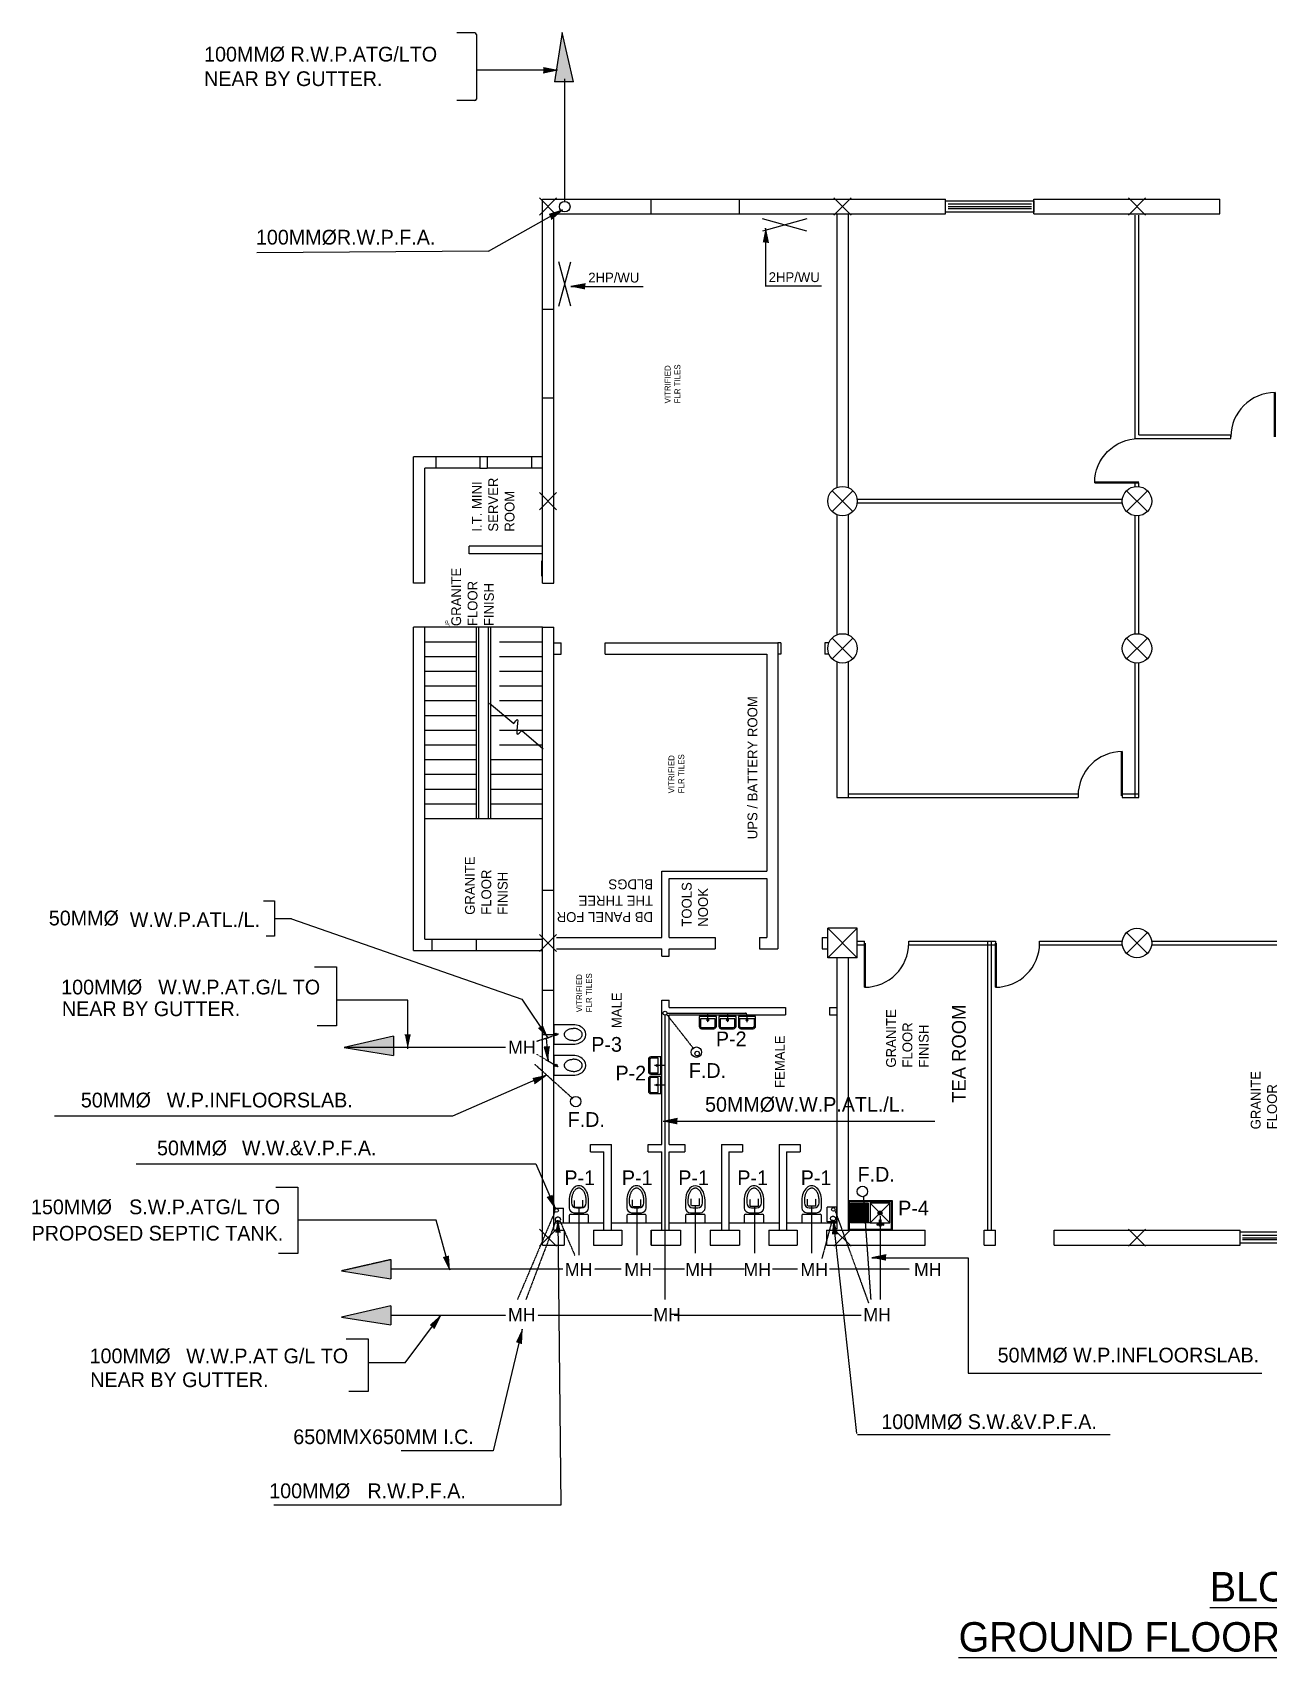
# Model space of a CAD drawing. Extents: x -2017610 to 288295, y -481381 to 250994.
# Drawn here: x 17758 to 42942, y -89833 to -56737 of the extents above; entities that cross this region are included whole.
import ezdxf

# ---------------------------------------------------------------- set-up
doc = ezdxf.new("R2010")
doc.units = 0
doc.header["$LTSCALE"] = 7
doc.header["$MEASUREMENT"] = 0
for name, pattern in [('DASHED', [0.75, 0.5, -0.25]), ('DASHED2', [0.375, 0.25, -0.125]), ('HIDDEN', [0.375, 0.25, -0.125])]:
    doc.linetypes.add(name, pattern=pattern)
doc.layers.get('0').update_dxf_attribs({"linetype": 'CONTINUOUS'})
for name, color, linetype in [('AIRCONS', 6, 'CONTINUOUS'), ('DIM', 1, 'CONTINUOUS'), ('DOORS', 8, 'CONTINUOUS'), ('DRAINAGE', 6, 'CONTINUOUS'), ('FIXTURES', 7, 'CONTINUOUS'), ('GRIDLINES', 8, 'DASHED2'), ('HANDRAILS', 8, 'CONTINUOUS'), ('LAYER1', 8, 'CONTINUOUS'), ('LAYER2', 8, 'CONTINUOUS'), ('LAYER3', 7, 'DASHED'), ('LAYER5', 8, 'CONTINUOUS'), ('SUPERVISOR_S_SEAT', 8, 'CONTINUOUS'), ('TEXT', 8, 'CONTINUOUS'), ('TEXT3', 8, 'CONTINUOUS'), ('WALLS', 8, 'CONTINUOUS'), ('WIN_DOORS', 8, 'CONTINUOUS'), ('WINDOWS_DOORS', 8, 'CONTINUOUS')]:
    doc.layers.add(name, color=color, linetype=linetype)
doc.styles.add('LUCY', font='lsansi.ttf')
doc.styles.add('STYLUS', font='stylu.ttf')

# ---------------------------------------------------------------- blocks, each defined once
blk = doc.blocks.new('600_SQ_COLUMN')
at = {"layer": 'LAYER1'}
for p, q in [((303, 303), (-297, -297)), ((303, -297), (-297, 303))]:
    blk.add_line(p, q, dxfattribs=at)
at = {"layer": 'LAYER2'}
for p, q in [((-297, -297), (-297, 303)), ((-297, 303), (303, 303)), ((303, -297), (303, 303)), ((-297, -297), (303, -297))]:
    blk.add_line(p, q, dxfattribs=at)
blk = doc.blocks.new('600_DIAM_COLUMN')
at = {"layer": 'LAYER1'}
for p, q in [((86296, -121048), (85872, -121472)), ((86296, -121472), (85872, -121048))]:
    blk.add_line(p, q, dxfattribs=at)
at = {"layer": 'LAYER2'}
blk.add_circle((86084, -121260), 300, dxfattribs=at)
blk = doc.blocks.new('W1800')
at = {"layer": 'WINDOWS_DOORS'}
for p, q in [((0, -1800), (0, 0)), ((0, 0), (230, 0)), ((230, 0), (230, -1800)), ((69, -1750), (69, -50)), ((114, -50), (114, -1750)), ((161, -1750), (161, -50)), ((230, -1800), (0, -1800))]:
    blk.add_line(p, q, dxfattribs=at)
blk = doc.blocks.new('STEP_CUT')
at = {"layer": 'HANDRAILS', "linetype": 'CONTINUOUS'}
for p, q in [((333, 571), (-86, 79)), ((-225, -85), (-599, -524))]:
    blk.add_line(p, q, dxfattribs=at)
for points, knots in [([(-224, 17), (-266, 20), (-337, 17), (-265, -49), (-225, -85)], [321.725709, 321.725709, 321.725709, 321.725709, 418.129398, 535.034836, 535.034836, 535.034836, 535.034836]), ([(-86, 79), (-42, 49), (80, -36), (-134, 10), (-224, 17)], [0, 0, 0, 0, 115.30598, 321.725709, 321.725709, 321.725709, 321.725709])]:
    blk.add_open_spline(points, degree=3, knots=knots, dxfattribs=at)
blk = doc.blocks.new('WC')
for p, q in [((0, 458), (0, 308)), ((50, 458), (50, 408)), ((350, 408), (350, 458)), ((400, 308), (400, 458)), ((0, 150), (0, 0)), ((0, 0), (400, 0)), ((25, 175), (375, 175)), ((100, 208), (300, 208)), ((150, 308), (250, 308)), ((190, 208), (190, 175)), ((210, 208), (210, 175)), ((400, 0), (400, 150))]:
    blk.add_line(p, q)
for centre, radius, start, end in [((150, 408), 100, 180, 270), ((250, 408), 100, 270, 0), ((100, 308), 100, 180, 270), ((25, 150), 25, 90, 180), ((300, 308), 100, 270, 0), ((300, 308), 100, 270, 0), ((375, 150), 25, 360, 90)]:
    blk.add_arc(centre, radius, start, end)
blk.add_ellipse((200, 458), major_axis=(0, 300), ratio=0.666667, start_param=4.712389, end_param=7.853982)
blk.add_open_spline([(350, 458), (350, 466), (350, 474), (348, 496), (347, 510), (342, 537), (339, 551), (332, 576), (327, 588), (318, 611), (312, 622), (301, 641), (294, 650), (283, 665), (277, 670), (266, 681), (261, 685), (250, 693), (244, 696), (233, 701), (228, 703), (217, 706), (212, 707), (201, 708), (196, 708), (185, 706), (180, 705), (169, 702), (163, 700), (152, 694), (147, 691), (136, 682), (130, 678), (119, 667), (114, 661), (104, 647), (99, 640), (89, 624), (85, 616), (77, 598), (73, 589), (66, 569), (63, 559), (58, 538), (56, 527), (53, 506), (52, 494), (50, 475), (50, 466), (50, 458)], degree=3, knots=[4.712389, 4.712389, 4.712389, 4.712389, 4.805294, 4.805294, 4.96378, 4.96378, 5.122267, 5.122267, 5.280753, 5.280753, 5.439239, 5.439239, 5.597725, 5.597725, 5.724795, 5.724795, 5.851866, 5.851866, 5.978936, 5.978936, 6.106006, 6.106006, 6.233076, 6.233076, 6.360146, 6.360146, 6.487216, 6.487216, 6.614287, 6.614287, 6.741357, 6.741357, 6.868427, 6.868427, 6.995497, 6.995497, 7.122567, 7.122567, 7.249638, 7.249638, 7.376708, 7.376708, 7.503778, 7.503778, 7.630848, 7.630848, 7.757918, 7.757918, 7.853982, 7.853982, 7.853982, 7.853982])
blk = doc.blocks.new('BIDET')
for p, q in [((0, 400), (0, 0)), ((400, 0), (400, 400)), ((0, 0), (400, 0)), ((0, 0), (200, 0)), ((0, 0), (200, 0))]:
    blk.add_line(p, q)
for radius in [23.9, 18.9, 13.9]:
    blk.add_circle((200, 50), radius)
blk.add_ellipse((200, 400), major_axis=(0, 256), ratio=0.780874, start_param=4.712389, end_param=7.853982)
for points in [[(325, 400), (325, 406), (325, 413), (323, 429), (322, 439), (318, 459), (316, 469), (309, 487), (306, 496), (298, 512), (293, 520), (284, 534), (279, 540), (268, 551), (263, 556), (252, 564), (246, 568), (235, 574), (229, 576), (218, 579), (213, 580), (202, 581), (197, 581), (186, 580), (180, 579), (169, 576), (164, 573), (153, 567), (147, 564), (136, 555), (131, 550), (120, 538), (115, 532), (106, 518), (101, 510), (93, 494), (90, 485), (84, 466), (81, 457), (78, 437), (76, 427), (75, 411), (75, 406), (75, 400)], [(325, 400), (325, 394), (325, 387), (323, 371), (322, 361), (318, 341), (316, 331), (309, 313), (306, 304), (298, 288), (293, 280), (284, 266), (279, 260), (268, 249), (263, 244), (252, 236), (246, 232), (235, 226), (229, 224), (218, 221), (213, 220), (202, 219), (197, 219), (186, 220), (180, 221), (169, 224), (164, 227), (153, 233), (147, 236), (136, 245), (131, 250), (120, 262), (115, 268), (106, 282), (101, 290), (93, 306), (90, 315), (84, 334), (81, 343), (78, 363), (76, 373), (75, 389), (75, 394), (75, 400)]]:
    blk.add_open_spline(points, degree=3, knots=[4.712389, 4.712389, 4.712389, 4.712389, 4.809848, 4.809848, 4.965569, 4.965569, 5.121291, 5.121291, 5.277012, 5.277012, 5.432733, 5.432733, 5.588455, 5.588455, 5.744176, 5.744176, 5.899897, 5.899897, 6.055619, 6.055619, 6.21134, 6.21134, 6.367061, 6.367061, 6.522783, 6.522783, 6.678504, 6.678504, 6.834226, 6.834226, 6.989947, 6.989947, 7.145668, 7.145668, 7.30139, 7.30139, 7.457111, 7.457111, 7.612832, 7.612832, 7.768554, 7.768554, 7.853982, 7.853982, 7.853982, 7.853982])
blk = doc.blocks.new('SINK900')
for p, q in [((0, 600), (0, 0)), ((900, 600), (0, 600)), ((0, 600), (50, 600)), ((0, 600), (100, 600)), ((20, 580), (20, 20)), ((880, 580), (20, 580)), ((450, 450), (50, 50)), ((50, 450), (450, 50)), ((50, 450), (50, 50)), ((450, 450), (50, 450)), ((168, 489), (325, 489)), ((230, 518), (230, 390)), ((230, 518), (260, 518)), ((260, 390), (230, 390)), ((260, 518), (260, 390)), ((450, 50), (450, 450)), ((450, 50), (450, 450)), ((450, 450), (850, 450)), ((490, 50), (490, 450)), ((490, 425), (850, 425)), ((490, 400), (850, 400)), ((490, 375), (850, 375)), ((490, 350), (850, 350)), ((850, 450), (850, 50)), ((880, 20), (880, 580)), ((900, 0), (900, 600)), ((0, 0), (900, 0)), ((20, 20), (880, 20)), ((50, 50), (450, 50)), ((490, 325), (850, 325)), ((490, 300), (850, 300)), ((490, 275), (850, 275)), ((850, 250), (490, 250)), ((850, 225), (490, 225)), ((850, 225), (490, 225)), ((850, 200), (490, 200)), ((850, 175), (490, 175)), ((850, 150), (490, 150)), ((850, 125), (490, 125)), ((850, 100), (490, 100)), ((850, 75), (490, 75)), ((850, 50), (490, 50))]:
    blk.add_line(p, q)
for centre, radius in [((197, 485), 20), ((288, 485), 20), ((250, 250), 40), ((250, 250), 30)]:
    blk.add_circle(centre, radius)
blk = doc.blocks.new('900_DOOR_2')
at = {"layer": 'LAYER5'}
for p, q in [((900, 20), (0, 20)), ((900, 0), (0, 0))]:
    blk.add_line(p, q, dxfattribs=at)
blk.add_arc((0, 0), 900, 0, 90, dxfattribs=at)
blk = doc.blocks.new('BASIN350')
for p, q in [((0, 200), (0, 0)), ((0, 0), (350, 0)), ((25, 200), (25, 50)), ((25, 50), (325, 50)), ((300, 250), (50, 250)), ((300, 225), (50, 225)), ((325, 50), (325, 200)), ((350, 0), (350, 200))]:
    blk.add_line(p, q)
for radius in [17.4, 12.4]:
    blk.add_circle((175, 75), radius)
for centre, radius, start, end in [((50, 200), 50, 90, 180), ((50, 200), 25, 90, 180), ((300, 200), 50, 0, 90), ((300, 200), 25, 360, 90)]:
    blk.add_arc(centre, radius, start, end)

msp = doc.modelspace()

# ---------------------------------------------------------------- linework, layer by layer
msp.add_line((31062.6, -80981.8), (31462.6, -80981.8))
at = {"layer": 'AIRCONS'}
msp.add_circle((28602.1, -60285.1), 108, dxfattribs=at)
at = {"layer": 'DRAINAGE', "color": 6}
for p, q in [((28552.3, -56737.5), (28391.7, -57744.7)), ((28781.7, -57744.7), (28552.3, -56737.5)), ((28781.7, -57744.7), (28391.7, -57744.7)), ((25114.3, -77179.2), (24107.1, -77408.6)), ((24107.1, -77408.6), (25114.3, -77569.2)), ((25114.3, -77179.2), (25114.3, -77569.2)), ((24052.4, -81959.7), (25059.6, -82120.2)), ((25058.9, -82669.3), (24051.6, -82898.7)), ((25058.9, -82669.3), (25058.9, -83059.3)), ((24051.6, -82898.7), (25058.9, -83059.3))]:
    msp.add_line(p, q, dxfattribs=at)
at = {"layer": 'DRAINAGE', "color": 6, "linetype": 'HIDDEN'}
for p, q in [((28601.2, -60177.1), (28601.2, -57684.3)), ((30647.8, -82542), (30647.8, -76747.8)), ((30675.9, -76731), (31224.1, -77428.3)), ((30684.7, -76711.6), (32284.1, -76711.6)), ((31513.1, -76711.6), (31513.1, -76890.8)), ((31917.1, -76711.6), (31917.1, -76890.8)), ((32314.1, -76741.6), (32314.1, -76890.8)), ((27398.2, -77408.6), (24107.1, -77408.6)), ((28031.3, -77280.2), (28481.1, -77133.2)), ((27990.4, -77748.1), (28764.9, -78447.8)), ((28026.2, -77545.5), (28468.7, -77801.3)), ((30647.8, -77778.7), (30427.4, -77778.7)), ((30647.8, -78175.5), (30430.6, -78175.5)), ((28403.4, -80747.8), (27638.1, -82542)), ((34105.1, -80720.7), (34792.7, -82613.2)), ((34844.5, -82542), (34694.9, -80453.4)), ((28424.7, -80928.5), (27810.2, -82542)), ((35028.3, -80843.9), (35028.3, -82542)), ((27404, -82864.3), (25058.9, -82864.3)), ((30385.4, -82864.3), (28054, -82864.3)), ((34644.6, -82864.3), (30835.4, -82864.3))]:
    msp.add_line(p, q, dxfattribs=at)
at = {"layer": 'DRAINAGE', "color": 3, "linetype": 'HIDDEN'}
for p, q in [((28802.5, -80661.3), (28802.5, -80523.1)), ((28802.5, -80661.3), (28972.5, -80661.3)), ((28888.5, -80661.3), (28888.5, -81639.4)), ((28972.5, -80661.3), (28972.5, -80517.2)), ((29984.4, -80647.8), (29984.4, -80509.6)), ((29984.4, -80647.8), (30154.4, -80647.8)), ((30070.4, -80647.8), (30070.4, -81639.4)), ((30154.4, -80647.8), (30154.4, -80503.6)), ((31112.6, -80524.2), (31112.6, -80574.2)), ((31177, -80627.6), (31177, -80489.4)), ((31177, -80627.6), (31347, -80627.6)), ((31263, -80627.6), (31263, -81599.1)), ((31347, -80627.6), (31347, -80483.5)), ((31412.6, -80574.2), (31412.6, -80524.2)), ((32380.3, -80637.9), (32380.3, -80499.7)), ((32380.3, -80637.9), (32550.3, -80637.9)), ((32466.3, -80637.9), (32466.3, -81599.1)), ((32550.3, -80637.9), (32550.3, -80493.8)), ((33547.3, -80636.3), (33547.3, -80498.1)), ((33547.3, -80636.3), (33717.3, -80636.3)), ((33633.2, -80636.3), (33633.2, -81599.1)), ((33717.3, -80636.3), (33717.3, -80492.2)), ((28503.7, -80939.8), (28805.6, -81639.4)), ((34051.8, -80919.1), (33839.7, -81709.2)), ((25059.6, -81730.2), (24052.4, -81959.7)), ((25059.6, -81730.2), (25059.6, -82120.2)), ((28561.5, -81925.2), (25059.6, -81925.2)), ((29752.4, -81925.2), (29211.5, -81925.2)), ((31040.9, -81925.2), (30402.4, -81925.2)), ((32262.7, -81925.2), (31490.9, -81925.2)), ((33348.5, -81925.2), (32835.3, -81925.2)), ((35628.3, -81925.2), (33998.5, -81925.2))]:
    msp.add_line(p, q, dxfattribs=at)
at = {"layer": 'DRAINAGE', "color": 6}
for centre in [(28435, -80727.6), (34075.5, -80706.4)]:
    msp.add_circle(centre, 37.5, dxfattribs=at)
at = {"layer": 'DRAINAGE', "color": 3, "linetype": 'HIDDEN'}
for centre in [(28463.4, -80909.4), (34069.8, -80894.5)]:
    msp.add_circle(centre, 50, dxfattribs=at)
at = {"layer": 'DRAINAGE', "color": 6, "linetype": 'HIDDEN'}
msp.add_arc((32284.1, -76741.6), 30, 360, 90, dxfattribs=at)
at = {"layer": 'DRAINAGE', "color": 3, "linetype": 'HIDDEN'}
msp.add_solid([(24052.4, -81959.7), (25059.6, -81730.2), (25059.6, -82120.2)], dxfattribs=at)
at = {"layer": 'FIXTURES'}
for p, q in [((31062.6, -80524.2), (31062.6, -80674.2)), ((31212.6, -80674.2), (31312.6, -80674.2)), ((31462.6, -80674.2), (31462.6, -80524.2)), ((31062.6, -80831.8), (31062.6, -80981.8)), ((31087.6, -80806.8), (31437.6, -80806.8)), ((31162.6, -80774.2), (31362.6, -80774.2)), ((31252.6, -80774.2), (31252.6, -80806.8)), ((31272.6, -80774.2), (31272.6, -80806.8)), ((31462.6, -80981.8), (31462.6, -80831.8))]:
    msp.add_line(p, q, dxfattribs=at)
for centre, radius in [((31286, -77504.1), 106.3), ((31301.4, -77533.9), 46.8), ((28827.2, -78510.2), 106.3), ((34667.9, -80341.1), 106.3)]:
    msp.add_circle(centre, radius, dxfattribs=at)
for centre, radius, start, end in [((31162.6, -80674.2), 100, 180, 270), ((31212.6, -80574.2), 100, 180, 270), ((31312.6, -80574.2), 100, 270, 0), ((31362.6, -80674.2), 100, 270, 0), ((31362.6, -80674.2), 100, 270, 0), ((31087.6, -80831.8), 25, 90, 180), ((31437.6, -80831.8), 25, 0, 90)]:
    msp.add_arc(centre, radius, start, end, dxfattribs=at)
msp.add_ellipse((31262.6, -80524.2), major_axis=(0, 300), ratio=0.6666667, start_param=4.712389, end_param=7.8539816, dxfattribs=at)
msp.add_open_spline([(31412.6, -80524.2), (31412.6, -80516), (31412.4, -80507.7), (31411, -80485.5), (31409.4, -80471.6), (31404.7, -80444.5), (31401.7, -80431.3), (31394.3, -80405.9), (31390, -80393.8), (31380.3, -80370.9), (31374.9, -80360.2), (31363.2, -80340.5), (31357, -80331.6), (31345.2, -80317.2), (31339.9, -80311.4), (31328.9, -80301.2), (31323.4, -80296.7), (31312.3, -80289), (31306.7, -80285.8), (31295.7, -80280.7), (31290.3, -80278.7), (31279.5, -80275.8), (31274.2, -80274.9), (31263.6, -80274.1), (31258.3, -80274.2), (31247.7, -80275.4), (31242.3, -80276.5), (31231.5, -80279.9), (31226, -80282.1), (31215, -80287.8), (31209.4, -80291.3), (31198.3, -80299.5), (31192.8, -80304.2), (31181.9, -80315), (31176.6, -80321.1), (31166.3, -80334.4), (31161.4, -80341.7), (31152, -80357.4), (31147.5, -80365.8), (31139.4, -80383.6), (31135.6, -80393), (31128.9, -80412.5), (31125.9, -80422.7), (31120.8, -80443.6), (31118.7, -80454.4), (31115.3, -80476.3), (31114.1, -80487.4), (31112.9, -80507.2), (31112.6, -80515.7), (31112.6, -80524.2)], degree=3, knots=[4.712389, 4.712389, 4.712389, 4.712389, 4.8052943, 4.8052943, 4.9637805, 4.9637805, 5.1222667, 5.1222667, 5.2807528, 5.2807528, 5.439239, 5.439239, 5.5977252, 5.5977252, 5.7247954, 5.7247954, 5.8518656, 5.8518656, 5.9789357, 5.9789357, 6.1060059, 6.1060059, 6.2330761, 6.2330761, 6.3601463, 6.3601463, 6.4872164, 6.4872164, 6.6142866, 6.6142866, 6.7413568, 6.7413568, 6.868427, 6.868427, 6.9954972, 6.9954972, 7.1225673, 7.1225673, 7.2496375, 7.2496375, 7.3767077, 7.3767077, 7.5037779, 7.5037779, 7.630848, 7.630848, 7.7579182, 7.7579182, 7.8539816, 7.8539816, 7.8539816, 7.8539816], dxfattribs=at)
at = {"layer": 'GRIDLINES', "color": 206, "linetype": 'CONTINUOUS', "ltscale": 3000}
for p, q in [((34562.6, -75244.3), (34712.6, -75244.3)), ((34562.6, -75319.3), (34712.6, -75319.3)), ((34712.6, -75319.3), (34712.6, -75244.3)), ((35612.6, -75319.3), (35612.6, -75244.3))]:
    msp.add_line(p, q, dxfattribs=at)
at = {"layer": 'HANDRAILS'}
for p, q in [((26802.6, -72751.8), (26802.6, -68851.8)), ((26852.6, -72751.8), (26852.6, -68851.8)), ((27047.6, -72751.8), (27047.6, -68851.8)), ((27097.6, -72751.8), (27097.6, -68851.8))]:
    msp.add_line(p, q, dxfattribs=at)
at = {"layer": 'LAYER1'}
for p, q in [((28087.6, -60106.8), (28437.6, -60456.8)), ((28437.6, -60106.8), (28087.6, -60456.8)), ((34087.6, -60106.8), (34437.6, -60456.8)), ((34437.6, -60106.8), (34087.6, -60456.8)), ((40087.6, -60106.8), (40437.6, -60456.8)), ((40437.6, -60106.8), (40087.6, -60456.8)), ((28087.6, -66106.8), (28437.6, -66456.8)), ((28437.6, -66106.8), (28087.6, -66456.8)), ((27097.6, -68851.8), (25752.6, -68851.8)), ((26802.6, -69151.8), (25752.6, -69151.8)), ((28147.6, -68851.8), (27097.6, -68851.8)), ((26802.6, -69451.8), (25752.6, -69451.8)), ((26802.6, -69751.8), (25752.6, -69751.8)), ((26802.6, -70051.8), (25752.6, -70051.8)), ((26802.6, -70351.8), (25752.6, -70351.8)), ((26802.6, -70651.8), (25752.6, -70651.8)), ((27372.1, -70651.8), (27097.6, -70651.8)), ((26802.6, -70951.8), (25752.6, -70951.8)), ((26802.6, -71251.8), (25752.6, -71251.8)), ((26802.6, -71551.8), (25752.6, -71551.8)), ((28147.6, -71551.8), (27097.6, -71551.8)), ((26802.6, -71851.8), (25752.6, -71851.8)), ((28147.6, -71851.8), (27097.6, -71851.8)), ((26802.6, -72151.8), (25752.6, -72151.8)), ((26802.6, -72451.8), (25752.6, -72451.8)), ((28147.6, -72151.8), (27097.6, -72151.8)), ((28147.6, -72451.8), (27097.6, -72451.8)), ((28147.6, -72751.8), (25752.6, -72751.8)), ((28087.6, -75106.8), (28437.6, -75456.8)), ((28437.6, -75106.8), (28087.6, -75456.8)), ((28087.6, -81106.8), (28437.6, -81456.8)), ((28437.6, -81106.8), (28087.6, -81456.8)), ((34087.6, -81106.8), (34437.6, -81456.8)), ((34437.6, -81106.8), (34087.6, -81456.8)), ((40087.6, -81106.8), (40437.6, -81456.8)), ((40437.6, -81106.8), (40087.6, -81456.8))]:
    msp.add_line(p, q, dxfattribs=at)
at = {"layer": 'LAYER1', "color": 5}
for p, q in [((33533.4, -60784.2), (32633.4, -60534.2)), ((33533.4, -60534.2), (32633.4, -60784.2)), ((28479.9, -62311.5), (28729.9, -61411.5)), ((28729.9, -62311.5), (28479.9, -61411.5))]:
    msp.add_line(p, q, dxfattribs=at)
at = {"layer": 'LAYER2'}
for p, q in [((40225.1, -65009.1), (40225.1, -60456.8)), ((40300.1, -64934.1), (40300.1, -60456.8)), ((40225.1, -65009.1), (42175.1, -65009.1)), ((40225.1, -65009.1), (40300.1, -65009.1)), ((40300.1, -64934.1), (42175.1, -64934.1)), ((42175.1, -65009.1), (42175.1, -64934.1)), ((40225.1, -65984.1), (40225.1, -65909.1)), ((40225.1, -65909.1), (40300.1, -65909.1)), ((40300.1, -65984.1), (40300.1, -65909.1)), ((34560.3, -66244.3), (39965, -66244.3)), ((34560.3, -66319.3), (39965, -66319.3)), ((40225.1, -68984.1), (40225.1, -66579.4)), ((40300.1, -68984.1), (40300.1, -66579.4)), ((40225.1, -72319.3), (40225.1, -69579.4)), ((40300.1, -72319.3), (40300.1, -69579.4)), ((34377.6, -72244.3), (39062.6, -72244.3)), ((34377.6, -72319.3), (39062.6, -72319.3)), ((39062.6, -72244.3), (39062.6, -72319.3)), ((39962.6, -72244.3), (39962.6, -72319.3)), ((39962.6, -72244.3), (40300.1, -72244.3)), ((39962.6, -72319.3), (40300.1, -72319.3)), ((35612.6, -75244.3), (37147.6, -75244.3)), ((35612.6, -75319.3), (37377.6, -75319.3)), ((37147.6, -75244.3), (37377.6, -75244.3)), ((37225.1, -81131.8), (37225.1, -75244.3)), ((37300.1, -81131.8), (37300.1, -75244.3)), ((37377.6, -75244.3), (37377.6, -75319.3)), ((38277.6, -75244.3), (39965, -75244.3)), ((38277.6, -75319.3), (38277.6, -75244.3)), ((38277.6, -75319.3), (39965, -75319.3)), ((40560.3, -75244.3), (44912.6, -75244.3)), ((40560.3, -75319.3), (44912.6, -75319.3))]:
    msp.add_line(p, q, dxfattribs=at)
at = {"layer": 'LAYER3', "linetype": 'DASHED2', "ltscale": 500}
for p, q in [((28147.6, -69151.8), (27097.6, -69151.8)), ((28147.6, -69451.8), (27097.6, -69451.8)), ((28147.6, -69751.8), (27097.6, -69751.8)), ((28147.6, -70051.8), (27097.6, -70051.8)), ((28147.6, -70351.8), (27097.6, -70351.8)), ((28147.6, -70651.8), (27372.1, -70651.8)), ((28147.6, -70951.8), (27097.6, -70951.8)), ((28147.6, -71251.8), (27097.6, -71251.8))]:
    msp.add_line(p, q, dxfattribs=at)
at = {"layer": 'TEXT3', "color": 1}
for p, q in [((26772.6, -56746.2), (26407, -56746.2)), ((26802.6, -56776.2), (26802.6, -58094.5)), ((26801.5, -57499), (28455.7, -57499)), ((28162.6, -57557.1), (28455.7, -57499)), ((26772.6, -58124.5), (26407, -58124.5)), ((27050.4, -61187.6), (28555.8, -60342.4)), ((28328.7, -60536.5), (28555.8, -60342.4)), ((32695, -60725.8), (32695, -61900.1)), ((32753.2, -61018.9), (32695, -60725.8)), ((27050.4, -61187.6), (22329.7, -61224.3)), ((29022.9, -61854), (28729.9, -61912.2)), ((28729.9, -61912.2), (30199.9, -61912.2)), ((32689.7, -61900.1), (33834.8, -61900.1)), ((22467.2, -74425.2), (22692.3, -74425.2)), ((22692.3, -74425.2), (22692.3, -75143.1)), ((23037.6, -74787.1), (22692.3, -74787.1)), ((23037.6, -74787.1), (27727.6, -76424.2)), ((22692.3, -75143.1), (22521.1, -75143.1)), ((23505, -75769.3), (23954, -75769.3)), ((23954, -75769.3), (23954, -76970.8)), ((25404.2, -76442.7), (23954, -76442.7)), ((25404.2, -77438.9), (25404.2, -76442.7)), ((27727.6, -76424.2), (28268.2, -77225)), ((23954, -76970.8), (23558.9, -76970.8)), ((25346.1, -77145.8), (25462.4, -77152.6)), ((28180.3, -77394.6), (28296.8, -77391.8)), ((28180.3, -77394.6), (28262.2, -77681.9)), ((28224.2, -77217.2), (28262.2, -77681.9)), ((26325.2, -78801.8), (28231.8, -77969.2)), ((27986.5, -78139.8), (28231.8, -77969.2)), ((18203.2, -78801.8), (26325.2, -78801.8)), ((30900.9, -78857.7), (30607.9, -78915.9)), ((36143.4, -78915.9), (30607.9, -78915.9)), ((19868.5, -79777.9), (28014.6, -79777.9)), ((28014.6, -79777.9), (28297.1, -80439.2)), ((22717, -80255.1), (23166, -80255.1)), ((23166, -80255.1), (23166, -81602)), ((28245.6, -80450.3), (28418, -80694.3)), ((25979.9, -80928.6), (23166, -80928.6)), ((26264.6, -81939.8), (25979.9, -80928.6)), ((28459.8, -80923.9), (28520.4, -86732.2)), ((28512.6, -81174.5), (28459.8, -80923.9)), ((34073.3, -80926.8), (34550, -85269.8)), ((34163.1, -81211.8), (34073.3, -80926.8)), ((28512.6, -81174.5), (28412.8, -81169.9)), ((23166, -81602), (22770.9, -81602)), ((26129.2, -81673.5), (26264.6, -81939.8)), ((35152.8, -81633.2), (34859.7, -81691.4)), ((34859.7, -81691.4), (36824, -81691.4)), ((36824, -81691.4), (36824, -84044.7)), ((25351.8, -83832.6), (26069.2, -82864.3)), ((25941.5, -83134.4), (26069.2, -82864.3)), ((24147.9, -83344.9), (24596.9, -83344.9)), ((24596.9, -83344.9), (24596.9, -84416.1)), ((27734.4, -83147.2), (27141.7, -85624.1)), ((27720.9, -83445.7), (27734.4, -83147.2)), ((25351.8, -83832.6), (24596.9, -83832.6)), ((36824, -84044.7), (42809.5, -84044.7)), ((24596.9, -84416.1), (24201.7, -84416.1)), ((34566.3, -85288.6), (39717.6, -85288.6)), ((27141.7, -85624.1), (25269.5, -85624.1)), ((28520.4, -86732.2), (22673, -86732.2))]:
    msp.add_line(p, q, dxfattribs=at)
at = {"layer": 'TEXT3', "color": 4}
msp.add_line((28136.2, -67812.6), (28136.2, -67494.6), dxfattribs=at)
at = {"layer": 'TEXT3', "color": 6}
msp.add_circle((30645.8, -76708.8), 39, dxfattribs=at)
at = {"layer": 'TEXT3', "color": 1}
for centre, start, end in [((26772.6, -56776.2), 0, 90), ((26772.6, -58094.5), 270, 0)]:
    msp.add_arc(centre, 30, start, end, dxfattribs=at)
at = {"layer": 'TEXT3', "color": 6}
for points in [[(28552.3, -56737.5), (28781.7, -57744.7), (28391.7, -57744.7)], [(24107.1, -77408.6), (25114.3, -77179.2), (25114.3, -77569.2)], [(24051.6, -82898.7), (25058.9, -82669.3), (25058.9, -83059.3)]]:
    msp.add_solid(points, dxfattribs=at)
at = {"layer": 'TEXT3', "color": 1}
for points in [[(28169.4, -57440.8), (28455.7, -57499), (28162.6, -57557.1)], [(28277.7, -60431.8), (28555.8, -60342.4), (28328.7, -60536.5)], [(32636.9, -61012.1), (32695, -60725.8), (32753.2, -61018.9)], [(29016.1, -61970.4), (28729.9, -61912.2), (29022.9, -61854)], [(28156.2, -76955.2), (28268.2, -77225), (28056, -77014.7)], [(25462.4, -77152.6), (25404.2, -77438.9), (25346.1, -77145.8)], [(28296.8, -77391.8), (28262.2, -77681.9), (28180.3, -77394.6)], [(27946.2, -78030.5), (28231.8, -77969.2), (27986.5, -78139.8)], [(30894.2, -78974.1), (30607.9, -78915.9), (30900.9, -78857.7)], [(28354.6, -80409.1), (28418, -80694.3), (28245.6, -80450.3)], [(28412.8, -81169.9), (28459.8, -80923.9), (28512.6, -81174.5)], [(34046.7, -81217.7), (34073.3, -80926.8), (34163.1, -81211.8)], [(26243, -81648.5), (26264.6, -81939.8), (26129.2, -81673.5)], [(35146, -81749.5), (34859.7, -81691.4), (35152.8, -81633.2)], [(25852.1, -83059.7), (26069.2, -82864.3), (25941.5, -83134.4)], [(27609.5, -83411.3), (27734.4, -83147.2), (27720.9, -83445.7)]]:
    msp.add_solid(points, dxfattribs=at)
at = {"layer": 'WALLS'}
for p, q in [((28147.6, -60131.8), (30362.6, -60131.8)), ((28147.6, -64181.8), (28147.6, -60131.8)), ((30362.6, -60431.8), (30362.6, -60131.8)), ((30362.6, -60131.8), (36362.6, -60131.8)), ((32162.6, -60431.8), (32162.6, -60131.8)), ((36362.6, -60431.8), (36362.6, -60131.8)), ((38162.6, -60431.8), (38162.6, -60131.8)), ((38162.6, -60131.8), (41947.6, -60131.8)), ((41947.6, -60431.8), (41947.6, -60131.8)), ((28377.6, -64181.8), (28377.6, -60396.8)), ((28377.6, -60431.8), (30362.6, -60431.8)), ((30362.6, -60431.8), (36362.6, -60431.8)), ((34147.6, -60431.8), (34147.6, -66004.7)), ((34377.6, -60431.8), (34377.6, -66004.7)), ((38162.6, -60431.8), (41947.6, -60431.8)), ((28377.6, -62381.8), (28147.6, -62381.8)), ((28377.6, -64181.8), (28147.6, -64181.8)), ((28147.6, -67951.8), (28147.6, -64181.8)), ((28377.6, -67951.8), (28377.6, -64181.8)), ((26875.1, -65381.8), (25522.6, -65381.8)), ((25522.6, -67951.8), (25522.6, -65381.8)), ((25975.1, -65381.8), (25975.1, -65611.8)), ((26875.1, -65381.8), (26875.1, -65611.8)), ((27025.1, -65381.8), (26875.1, -65381.8)), ((28147.6, -65381.8), (27025.1, -65381.8)), ((27025.1, -65381.8), (27025.1, -65611.8)), ((27925.1, -65381.8), (27925.1, -65611.8)), ((26875.1, -65611.8), (25752.6, -65611.8)), ((25752.6, -67951.8), (25752.6, -65611.8)), ((26875.1, -65611.8), (27025.1, -65611.8)), ((28147.6, -65611.8), (27025.1, -65611.8)), ((34147.6, -66558.9), (34147.6, -69004.7)), ((34377.6, -66558.9), (34377.6, -69004.7)), ((26652.6, -67351.8), (26652.6, -67201.8)), ((27025.1, -67201.8), (26652.6, -67201.8)), ((28147.6, -67351.8), (26652.6, -67351.8)), ((28147.6, -67201.8), (27025.1, -67201.8)), ((25752.6, -67951.8), (25522.6, -67951.8)), ((28147.6, -67951.8), (28377.6, -67951.8)), ((25522.6, -74906.8), (25522.6, -68851.8)), ((25752.6, -68851.8), (25522.6, -68851.8)), ((25752.6, -74906.8), (25752.6, -68851.8)), ((28147.6, -68851.8), (28377.6, -68851.8)), ((28147.6, -75106.8), (28147.6, -68851.8)), ((28377.6, -75106.8), (28377.6, -68851.8)), ((28377.6, -69166.8), (28527.6, -69166.8)), ((28527.6, -69396.8), (28527.6, -69166.8)), ((29427.6, -69396.8), (29427.6, -69166.8)), ((29427.6, -69166.8), (32947.6, -69166.8)), ((32947.6, -69166.8), (32947.6, -75396.8)), ((33005.1, -69166.8), (32947.6, -69166.8)), ((33005.1, -69166.8), (33005.1, -69396.8)), ((33985.5, -69166.8), (33905.1, -69166.8)), ((33905.1, -69166.8), (33905.1, -69396.8)), ((28377.6, -69396.8), (28527.6, -69396.8)), ((29427.6, -69396.8), (32717.6, -69396.8)), ((32717.6, -69396.8), (32717.6, -73816.8)), ((33005.1, -69396.8), (32947.6, -69396.8)), ((33985.5, -69396.8), (33905.1, -69396.8)), ((34147.6, -69558.9), (34147.6, -72319.3)), ((34377.6, -69558.9), (34377.6, -72319.3)), ((34147.6, -72319.3), (34377.6, -72319.3)), ((30577.6, -73816.8), (32717.6, -73816.8)), ((30577.6, -75166.8), (30577.6, -73816.8)), ((30727.6, -73966.8), (32717.6, -73966.8)), ((30727.6, -75166.8), (30727.6, -73966.8)), ((32717.6, -73966.8), (32717.6, -75166.8)), ((28147.6, -74206.8), (28377.6, -74206.8)), ((25522.6, -75431.8), (25522.6, -74906.8)), ((25752.6, -75201.8), (25752.6, -74906.8)), ((28147.6, -77144.3), (28147.6, -75106.8)), ((28377.6, -77144.3), (28377.6, -75106.8)), ((25522.6, -75431.8), (26802.6, -75431.8)), ((25752.6, -75201.8), (26802.6, -75201.8)), ((25902.6, -75431.8), (25902.6, -75201.8)), ((26802.6, -75431.8), (26802.6, -75201.8)), ((26802.6, -75201.8), (28147.6, -75201.8)), ((26802.6, -75431.8), (28147.6, -75431.8)), ((28437.6, -75166.8), (30577.6, -75166.8)), ((28437.6, -75396.8), (30577.6, -75396.8)), ((30577.6, -75546.8), (30577.6, -75396.8)), ((30727.6, -75166.8), (31667.6, -75166.8)), ((30727.6, -75546.8), (30727.6, -75396.8)), ((30727.6, -75396.8), (31667.6, -75396.8)), ((31667.6, -75166.8), (31667.6, -75396.8)), ((32567.6, -75166.8), (32567.6, -75396.8)), ((32567.6, -75166.8), (32717.6, -75166.8)), ((32567.6, -75396.8), (32947.6, -75396.8)), ((33847.6, -75166.8), (33847.6, -75396.8)), ((33847.6, -75166.8), (33962.6, -75166.8)), ((33847.6, -75396.8), (33962.6, -75396.8)), ((30577.6, -75546.8), (30727.6, -75546.8)), ((34147.6, -75581.8), (34147.6, -81106.8)), ((34147.6, -75581.8), (34147.6, -75706.8)), ((34377.6, -75581.8), (34377.6, -81106.8)), ((28147.6, -76244.3), (28377.6, -76244.3)), ((28147.6, -76244.3), (28377.6, -76244.3)), ((30577.6, -76446.8), (30727.6, -76446.8)), ((30577.6, -79381.8), (30577.6, -76446.8)), ((30727.6, -76596.8), (30727.6, -76446.8)), ((30727.6, -76596.8), (33097.6, -76596.8)), ((30727.6, -76746.8), (33097.6, -76746.8)), ((30727.6, -79381.8), (30727.6, -76746.8)), ((33097.6, -76596.8), (33097.6, -76746.8)), ((33997.6, -76596.8), (33997.6, -76746.8)), ((33997.6, -76596.8), (34147.6, -76596.8)), ((33997.6, -76746.8), (34147.6, -76746.8)), ((28147.6, -78281.8), (28147.6, -77144.3)), ((28147.6, -77144.3), (28377.6, -77144.3)), ((28377.6, -81131.8), (28377.6, -77144.3)), ((28147.6, -81431.8), (28147.6, -78281.8)), ((29127.6, -79381.8), (29552.6, -79381.8)), ((29127.6, -79531.8), (29127.6, -79381.8)), ((29552.6, -81131.8), (29552.6, -79381.8)), ((30302.6, -79531.8), (30302.6, -79381.8)), ((30302.6, -79381.8), (30577.6, -79381.8)), ((30727.6, -79381.8), (31047.6, -79381.8)), ((31047.6, -79381.8), (31047.6, -79531.8)), ((31797.6, -79381.8), (31797.6, -81131.8)), ((31797.6, -79381.8), (32222.6, -79381.8)), ((32222.6, -79381.8), (32222.6, -79531.8)), ((32972.6, -79381.8), (32972.6, -81131.8)), ((32972.6, -79381.8), (33397.6, -79381.8)), ((33397.6, -79381.8), (33397.6, -79531.8)), ((29127.6, -79531.8), (29402.6, -79531.8)), ((29402.6, -81131.8), (29402.6, -79531.8)), ((30302.6, -79531.8), (30577.6, -79531.8)), ((30577.6, -81131.8), (30577.6, -79531.8)), ((30727.6, -81131.8), (30727.6, -79531.8)), ((30727.6, -79531.8), (31047.6, -79531.8)), ((31947.6, -79531.8), (31947.6, -81131.8)), ((31947.6, -79531.8), (32222.6, -79531.8)), ((33122.6, -79531.8), (33122.6, -81131.8)), ((33122.6, -79531.8), (33397.6, -79531.8)), ((28377.6, -80681.8), (28577.6, -80681.8)), ((28577.6, -80981.8), (28577.6, -80681.8)), ((33947.6, -80960.7), (33947.6, -80660.7)), ((34147.6, -80660.7), (33947.6, -80660.7)), ((34147.6, -80960.7), (34147.6, -80660.7)), ((28377.6, -80981.8), (29402.6, -80981.8)), ((29552.6, -80981.8), (30577.6, -80981.8)), ((30727.6, -80981.8), (31797.6, -80981.8)), ((31947.6, -80981.8), (32972.6, -80981.8)), ((33122.6, -80981.8), (34147.6, -80981.8)), ((34147.6, -80960.7), (33947.6, -80960.7)), ((28377.6, -81131.8), (28590.1, -81131.8)), ((28590.1, -81131.8), (28590.1, -81431.8)), ((29190.1, -81131.8), (29190.1, -81431.8)), ((29190.1, -81131.8), (29402.6, -81131.8)), ((29402.6, -81131.8), (29552.6, -81131.8)), ((29552.6, -81131.8), (29765.1, -81131.8)), ((29765.1, -81131.8), (29765.1, -81431.8)), ((30362.6, -81431.8), (30362.6, -81131.8)), ((30362.6, -81131.8), (30577.6, -81131.8)), ((30365.1, -81131.8), (30365.1, -81431.8)), ((30577.6, -81131.8), (30727.6, -81131.8)), ((30727.6, -81131.8), (30962.6, -81131.8)), ((30962.6, -81131.8), (30962.6, -81431.8)), ((31562.6, -81131.8), (31562.6, -81431.8)), ((31562.6, -81131.8), (31797.6, -81131.8)), ((31797.6, -81131.8), (31947.6, -81131.8)), ((31947.6, -81131.8), (32162.6, -81131.8)), ((32160.1, -81131.8), (32160.1, -81431.8)), ((32760.1, -81131.8), (32972.6, -81131.8)), ((32760.1, -81131.8), (32760.1, -81431.8)), ((32972.6, -81131.8), (33122.6, -81131.8)), ((33122.6, -81131.8), (33335.1, -81131.8)), ((33335.1, -81131.8), (33335.1, -81431.8)), ((33935.1, -81131.8), (33935.1, -81431.8)), ((33935.1, -81131.8), (35947.6, -81131.8)), ((35947.6, -81431.8), (35947.6, -81131.8)), ((37147.6, -81431.8), (37147.6, -81131.8)), ((37147.6, -81131.8), (37377.6, -81131.8)), ((37377.6, -81431.8), (37377.6, -81131.8)), ((38577.6, -81131.8), (42362.6, -81131.8)), ((38577.6, -81431.8), (38577.6, -81131.8)), ((42362.6, -81431.8), (42362.6, -81131.8)), ((28147.6, -81431.8), (28590.1, -81431.8)), ((29190.1, -81431.8), (29765.1, -81431.8)), ((30362.6, -81431.8), (30962.6, -81431.8)), ((31562.6, -81431.8), (32162.6, -81431.8)), ((32760.1, -81431.8), (33335.1, -81431.8)), ((33935.1, -81431.8), (35947.6, -81431.8)), ((37147.6, -81431.8), (37377.6, -81431.8)), ((38577.6, -81431.8), (42362.6, -81431.8))]:
    msp.add_line(p, q, dxfattribs=at)

# ---------------------------------------------------------------- block references
at = {"layer": 'DIM', "rotation": 89.99999999999999}
msp.add_blockref('STEP_CUT', (27641.6, -70727.9), dxfattribs=at)
at = {"layer": 'FIXTURES'}
for name, p, rotation in [('BASIN350', (31692.2, -76776), 180), ('BASIN350', (32092.6, -76776), 180), ('BASIN350', (32491, -76776), 180), ('BIDET', (28377.6, -76944.3), 270), ('BIDET', (28377.6, -77573.6), 270), ('BASIN350', (30558.7, -77950.8), 89.99999999999999), ('BASIN350', (30558.7, -78347.9), 89.99999999999999), ('SINK900', (35277.6, -80531.8), 180.0000000000003)]:
    msp.add_blockref(name, p, dxfattribs=dict(at, rotation=rotation))
for p in [(28690.1, -80981.8), (29865.1, -80981.8), (32260.1, -80981.8), (33435.1, -80981.8)]:
    msp.add_blockref('WC', p, dxfattribs=at)
at = {"layer": 'LAYER2'}
for name, p, rotation in [('900_DOOR_2', (43075.1, -64971.6), 89.99999999999999), ('600_DIAM_COLUMN', (-86997.6, -152365.4), 89.99999999999999), ('600_DIAM_COLUMN', (-80997.6, -152365.4), 89.99999999999999), ('600_DIAM_COLUMN', (-86997.6, -155365.4), 89.99999999999999), ('600_DIAM_COLUMN', (-80997.6, -155365.4), 89.99999999999999), ('900_DOOR_2', (39962.6, -72281.8), 89.99999999999999), ('600_SQ_COLUMN', (34265.4, -75284.5), 89.99999999999999), ('600_DIAM_COLUMN', (-80997.6, -161365.4), 89.99999999999999), ('900_DOOR_2', (37377.6, -75281.8), 270)]:
    msp.add_blockref(name, p, dxfattribs=dict(at, rotation=rotation))
at = {"layer": 'LAYER2', "xscale": -1}
msp.add_blockref('900_DOOR_2', (40300.1, -65909.1), dxfattribs=at)
at = {"layer": 'SUPERVISOR_S_SEAT', "rotation": 270}
msp.add_blockref('900_DOOR_2', (34712.6, -75281.8), dxfattribs=at)
at = {"layer": 'WIN_DOORS', "rotation": 89.99999999999999}
for p in [(36362.6, -60396.8), (42362.6, -81396.8)]:
    msp.add_blockref('W1800', p, dxfattribs=at)

# ---------------------------------------------------------------- texts
at = {"layer": 'DOORS', "color": 1, "attachment_point": 1, "style": 'LUCY'}
for s, insert, char_height, width in [('P-2', (31682.7, -77083.7), 300, 15498), ('MH', (27448.1, -77268.1), 270, 13948.2), ('P-3', (29143.3, -77195.8), 300, 15498), ('F.D.', (31132, -77727.9), 300, 15498), ('P-2', (29636.6, -77781.2), 300, 15498), ('F.D.', (28663.2, -78725.5), 300, 15498), ('P-1', (28596, -79912.6), 300, 15498), ('P-1', (30916, -79912.6), 300, 15498), ('P-1', (32119.7, -79912.6), 300, 15498), ('P-1', (33411, -79912.6), 300, 15498), ('F.D.', (34569.6, -79840.7), 300, 15498), ('P-4', (35396.3, -80530), 300, 15498), ('MH', (28604.5, -81795.4), 270, 13948.2), ('MH', (29817.8, -81795.4), 270, 13948.2), ('MH', (31057.4, -81795.4), 270, 13948.2), ('MH', (32244.3, -81795.4), 270, 13948.2), ('MH', (33404.7, -81795.4), 270, 13948.2), ('MH', (35718.3, -81795.4), 270, 13948.2), ('MH', (27446.4, -82715.4), 270, 13948.2), ('MH', (30408.2, -82715.4), 270, 13948.2), ('MH', (34687, -82715.4), 270, 13948.2)]:
    msp.add_mtext(s, dxfattribs=dict(at, insert=insert, char_height=char_height, width=width))
at = {"layer": 'TEXT', "attachment_point": 7, "style": 'STYLUS'}
for s, insert, char_height, width, rotation in [('VITRIFIED FLR TILES', (30960.3, -64291.2), 120, 1080.6, 90), ('I.T. MINI SERVER ROOM', (27581.5, -66903.1), 200, 1998, 90), ('GRANITE FLOOR FINISH', (27160.4, -68826.8), 200, 1801, 90), ('UPS / BATTERY ROOM', (32530.7, -73167.7), 200, 3335, 90), ('VITRIFIED FLR TILES', (31038.4, -72231.3), 120, 1080.6, 90), ('GRANITE FLOOR FINISH', (27440.4, -74706.8), 200, 1801, 90), ('DB PANEL FOR \\PTHE THREE \\PBLDGS', (30400.4, -73983), 200, 2500, 180), ('TOOLS NOOK', (31524.1, -74949.2), 200, 981.845, 90), ('VITRIFIED FLR TILES', (29158.4, -76691.3), 120, 1080.6, 90), ('MALE', (29761.9, -77015.1), 200, 1801, 90), ('GRANITE FLOOR FINISH', (36020.6, -77818.3), 200, 1801, 90), ('TEA ROOM', (36777.2, -78533.4), 280, 2521.4, 90), ('FEMALE', (33085.1, -78234.1), 200, 1801, 90), ('GRANITE FLOOR FINISH', (43450.4, -79076.8), 200, 1801, 90)]:
    msp.add_mtext(s, dxfattribs=dict(at, insert=insert, char_height=char_height, width=width, rotation=rotation))
at = {"layer": 'TEXT', "insert": (26253.8, -68860.3), "char_height": 80, "width": 68, "attachment_point": 7, "rotation": 90}
msp.add_mtext('{\\fStylus BT|b0|i0|c0|p34;UP}', dxfattribs=at)
at = {"layer": 'TEXT3', "color": 1}
for s, height, style, p in [('2HP/WU ', 200, 'STYLUS', (29081.9, -61829)), ('2HP/WU ', 200, 'STYLUS', (32758.3, -61820.4)), ('50MM%%c', 300, 'LUCY', (18090.5, -74922.3)), (' W.W.P.ATL./L.', 300, 'LUCY', (19628.9, -74955.9)), ('100MM%%C', 300, 'LUCY', (18343.2, -76328.2)), ('W.W.P.AT.G/L TO', 300, 'LUCY', (20320, -76328.2)), ('NEAR BY GUTTER.', 300, 'LUCY', (18357.2, -76769.9)), ('50MM%%C', 300, 'LUCY', (18743.9, -78629.4)), ('W.P.INFLOORSLAB.', 300, 'LUCY', (20493.8, -78629.4)), ('50MM%%c', 300, 'LUCY', (20295.5, -79605.2)), ('W.W.&V.P.F.A.', 300, 'LUCY', (22025.4, -79605.2)), ('150MM%%c', 300, 'LUCY', (17727.3, -80805.1)), ('S.W.P.ATG/L TO', 300, 'LUCY', (19727, -80805.1)), ('PROPOSED SEPTIC TANK.', 300, 'LUCY', (17740.1, -81341.6)), ('100MM%%C', 300, 'LUCY', (18921.7, -83840.8)), ('W.W.P.AT G/L TO', 300, 'LUCY', (20890.6, -83840.8)), ('NEAR BY GUTTER.', 300, 'LUCY', (18934.2, -84325.7)), ('650MMX650MM I.C.', 300, 'LUCY', (23072, -85486.8)), ('100MM%%C', 300, 'LUCY', (22582, -86587.9)), (' R.W.P.F.A.', 300, 'LUCY', (24470.9, -86587.9)), ("%%UBLOCK 'B'", 600, 'LUCY', (41747.7, -88692.1)), ('%%uGROUND FLOOR DRAINAGE LAYOUT', 600, 'LUCY', (36627.8, -89712.7))]:
    msp.add_text(s, height=height, dxfattribs=dict(at, style=style)).set_placement(p)
at = {"layer": 'TEXT3', "color": 1, "char_height": 300, "width": 15498, "attachment_point": 1, "style": 'LUCY'}
for s, insert in [('100MM%%c R.W.P.ATG/LTO\\PNEAR BY GUTTER.', (21254.8, -57028.3)), ('100MM%%cR.W.P.F.A.', (22310.8, -60756.2)), ('50MM%%cW.W.P.ATL./L.', (31461.8, -78417.4)), ('P-1', (29766.9, -79912.6)), ('50MM%%c W.P.INFLOORSLAB.', (37423.6, -83523.5)), ('100MM%%c S.W.&V.P.F.A.', (35053.4, -84880.3))]:
    msp.add_mtext(s, dxfattribs=dict(at, insert=insert))

doc.saveas('drawing.dxf')
